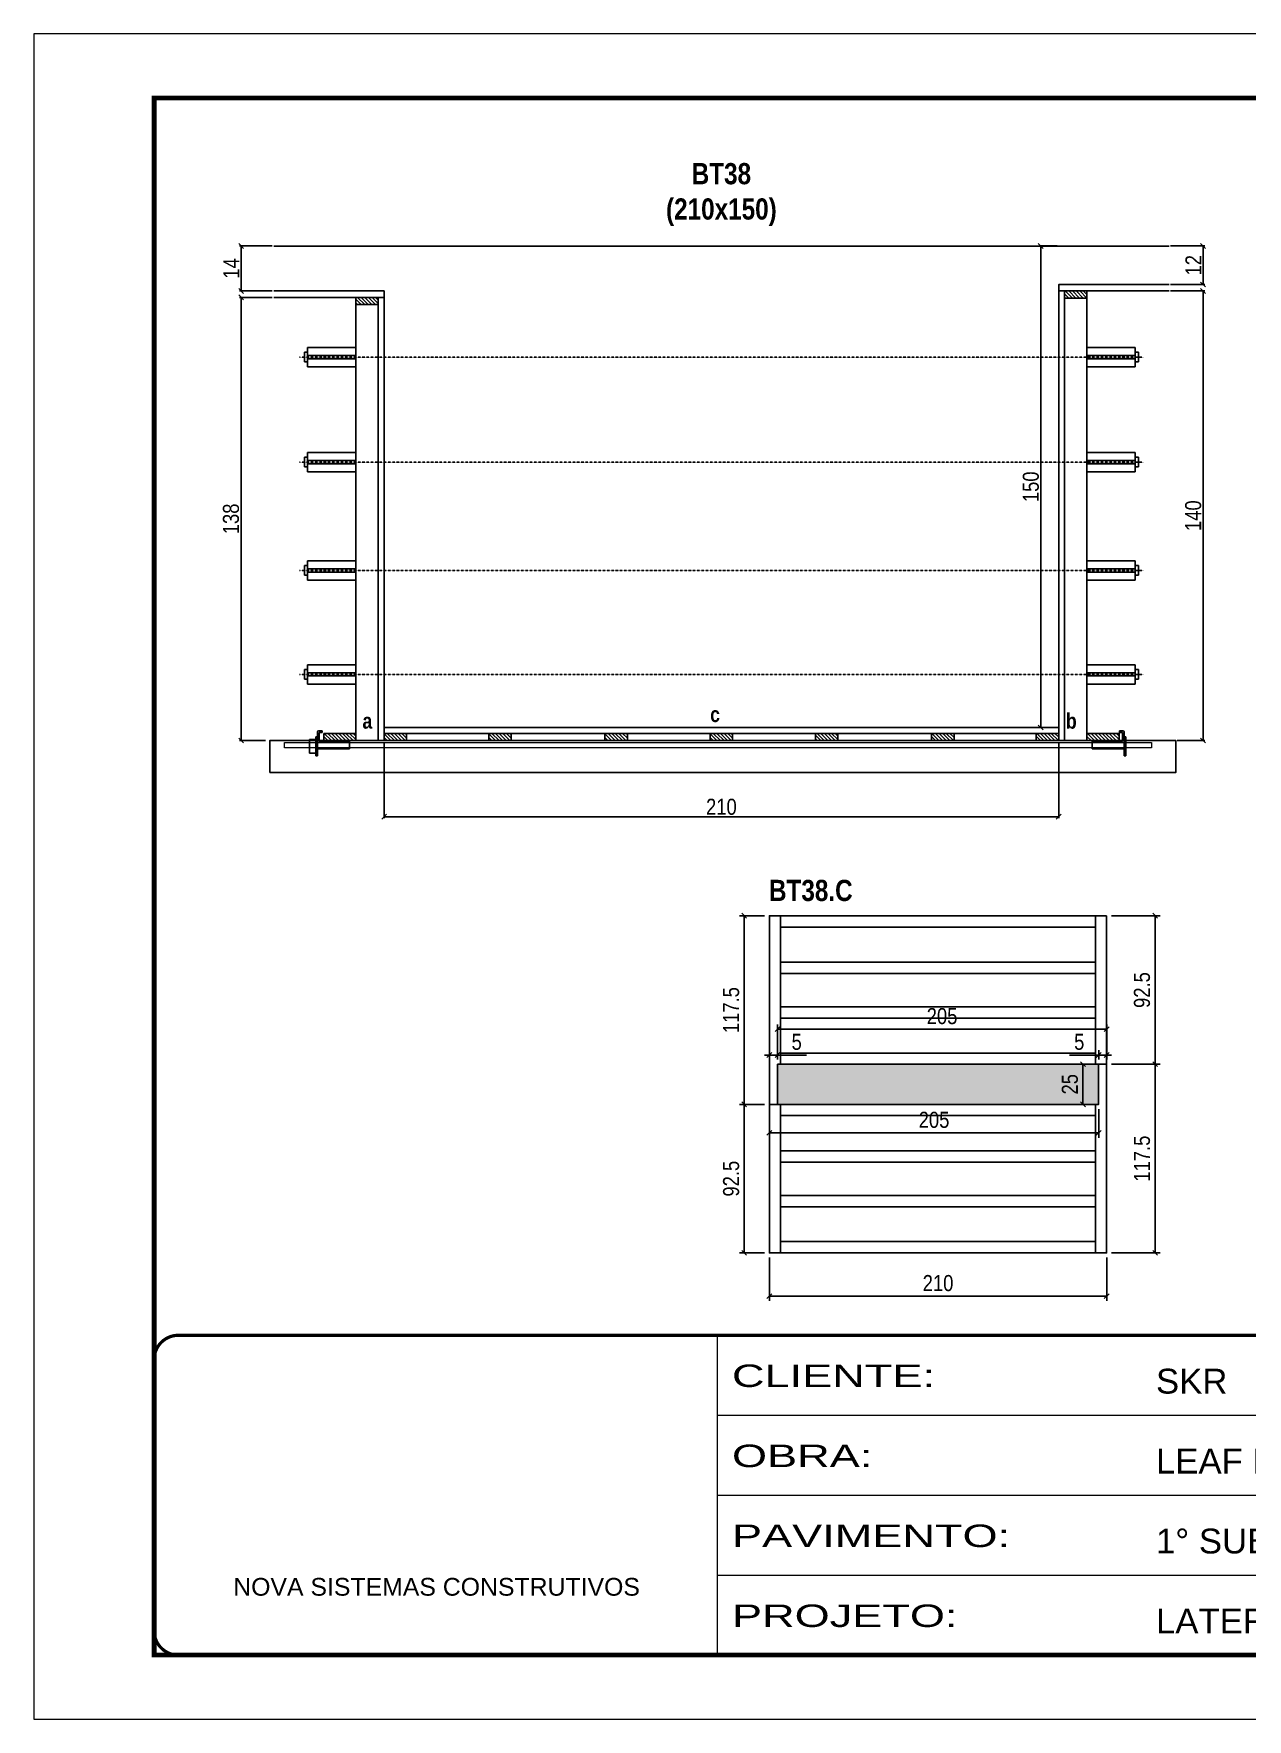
# Model space of a CAD drawing. Extents: x 3309 to 9590, y -2522 to 14608.
# Drawn here: x 8105 to 8860, y 5518 to 6568 of the extents above; entities that cross this region are included whole.
import ezdxf

# ---------------------------------------------------------------- set-up
doc = ezdxf.new("R2010")
doc.units = 0
for name, pattern in [('CONTINUO', [0]), ('DASHED', [0.75, 0.5, -0.25]), ('HIDDEN', [0.375, 0.25, -0.125])]:
    doc.linetypes.add(name, pattern=pattern)
for name, color, linetype in [('barrote', 251, 'Continuous'), ('COTA', 241, 'Continuous'), ('detalhes', 4, 'Continuous'), ('NOMENCLATURA', 7, 'Continuous'), ('Painéis', 200, 'Continuous'), ('presilha', 1, 'Continuous'), ('SARR_2.2x10', 60, 'Continuous'), ('SARR_2.2x7', 40, 'Continuous'), ('SARR_3.5x7', 81, 'Continuous'), ('TENSOR', 3, 'Continuous')]:
    doc.layers.add(name, color=color, linetype=linetype)
for name, color, linetype, lineweight in [('CONCRETO', 251, 'Continuous', 25), ('Folhas', 255, 'Continuous', 9), ('SARRAFO DE PRESSAO', 251, 'DASHED', 9), ('SCO-___-LAJ', 2, 'Continuous', 0)]:
    doc.layers.add(name, color=color, linetype=linetype, lineweight=lineweight)
doc.styles.add('ARIAL', font='arial.ttf')
doc.styles.add('COTA TECNICA', font='techl___.ttf', dxfattribs={"height": 10})
doc.styles.add('COTA TECNICA 2X', font='techl___.ttf', dxfattribs={"height": 10})
doc.styles.add('TECNICA', font='techb___.ttf', dxfattribs={"height": 10})
doc.styles.add('Tecnologia', font='')
doc.styles.get('Tecnologia').set_extended_font_data('Forgotten Futurist')
doc.dimstyles.new('PAINEL', dxfattribs={"dimtxt": 10, "dimasz": 3, "dimexe": 3, "dimexo": 3, "dimgap": 3, "dimtad": 1, "dimdec": 1, "dimzin": 12, "dimdsep": 46, "dimtxsty": 'COTA TECNICA', "dimblk1": 'OBLIQUE', "dimblk2": 'OBLIQUE', "dimsah": 1, "dimcen": 0.9, "dimclrd": 4, "dimclre": 4, "dimclrt": 240, "dimadec": 1, "dimazin": 3, "dimtfac": 1, "dimtdec": 1, "dimtmove": 0, "dimatfit": 3, "dimfxl": 1, "dimtolj": 1, "dimtzin": 12, "dimarcsym": 0})
doc.dimstyles.new('SECAO', dxfattribs={"dimscale": 0.333333, "dimtxt": 5, "dimasz": 9, "dimexe": 3, "dimexo": 3, "dimgap": 3, "dimtad": 1, "dimdec": 1, "dimlfac": 0.5, "dimzin": 12, "dimdsep": 46, "dimtxsty": 'COTA TECNICA 2X', "dimblk1": 'OBLIQUE', "dimblk2": 'OBLIQUE', "dimsah": 1, "dimcen": 0.9, "dimclrd": 4, "dimclre": 4, "dimclrt": 240, "dimadec": 1, "dimazin": 3, "dimtfac": 1, "dimtdec": 1, "dimtmove": 0, "dimatfit": 3, "dimfxl": 1, "dimtolj": 1, "dimtzin": 12, "dimarcsym": 0})
pattern_1 = [(135, (41623.7242, -117384.601), (-1.122532015, -1.122532015), [])]
pattern_2 = [(135, (41696.0246, -117384.601), (-1.122532015, -1.122532015), [])]

# ---------------------------------------------------------------- blocks, each defined once
blk = doc.blocks.new('9999999999')
at = {"color": 30, "linetype": 'CONTINUO'}
for p, q in [((98564.6, 34230.2), (98564.6, 34429.4)), ((98564.6, 34379.6), (99584, 34379.6)), ((98564.6, 34329.8), (99488, 34329.8)), ((98564.6, 34280), (99488, 34280))]:
    blk.add_line(p, q, dxfattribs=at)
at = {"color": 30, "linetype": 'CONTINUO', "const_width": 2}
blk.add_lwpolyline([(99584, 34230.2), (99584, 34414.4, 0.414214), (99569, 34429.4), (98229, 34429.4, 0.414214), (98214, 34414.4), (98214, 34245.2, 0.414214), (98229, 34230.2), (99584, 34230.2)], format="xyb", dxfattribs=at)
at = {"layer": 'Folhas'}
blk.add_lwpolyline([(98139, 34190.2), (99624, 34190.2), (99624, 35240.2), (98139, 35240.2)], close=True, dxfattribs=at)
at = {"layer": 'Folhas', "color": 30, "const_width": 3}
blk.add_lwpolyline([(98214, 34230.2), (99584, 34230.2), (99584, 35200.2), (98214, 35200.2)], close=True, dxfattribs=at)
at = {"color": 7, "linetype": 'Continuous', "ltscale": 5, "style": 'ARIAL'}
for s, height, p in [('SKR', 15.48, (98837.7, 34393.1)), ('LEAF LOEFGREN', 15.483, (98837.7, 34343.3)), ('1° SUBSOLO SUPERIOR', 15.483, (98837.7, 34293.5)), ('NOVA SISTEMAS CONSTRUTIVOS', 11.059, (98263.2, 34267.2)), ('LATERAIS DE VIGAS', 15.483, (98837.7, 34243.7))]:
    blk.add_text(s, height=height, dxfattribs=at).set_placement(p)
at = {"layer": 'Folhas', "color": 7, "style": 'Tecnologia', "width": 1.5}
for s, p in [('CLIENTE:', (98573.7, 34397.2)), ('OBRA:', (98573.7, 34347.3)), ('PAVIMENTO:', (98573.7, 34297.5)), ('PROJETO:', (98573.7, 34247.7))]:
    blk.add_text(s, height=14, dxfattribs=at).set_placement(p)
blk = doc.blocks.new('_Oblique')
at = {"color": 0, "linetype": 'ByBlock', "lineweight": -2}
blk.add_line((-0.5, -0.5), (0.5, 0.5), dxfattribs=at)
blk = doc.blocks.new('*D1034')
at = {"layer": 'COTA', "color": 4, "lineweight": -2, "transparency": 16777216}
for p, q in [((8323, 6126.6), (8323, 6079.1)), ((8743, 6126.6), (8743, 6079.1)), ((8743, 6080.1), (8323, 6080.1))]:
    blk.add_line(p, q, dxfattribs=at)
at = {"layer": 'Defpoints', "color": 0, "transparency": 16777216}
for p in [(8323, 6127.6), (8743, 6127.6), (8323, 6080.1)]:
    blk.add_point(p, dxfattribs=at)
at = {"layer": 'COTA', "color": 4, "lineweight": -2, "transparency": 16777216, "xscale": 3, "yscale": 3, "zscale": 3, "rotation": 180}
blk.add_blockref('_Oblique', (8323, 6080.1), dxfattribs=at)
at = {"layer": 'COTA', "color": 4, "lineweight": -2, "transparency": 16777216, "xscale": 3, "yscale": 3, "zscale": 3}
blk.add_blockref('_Oblique', (8743, 6080.1), dxfattribs=at)
at = {"layer": 'COTA', "color": 240, "transparency": 16777216, "insert": (8533, 6086.2), "char_height": 10, "attachment_point": 5, "style": 'COTA TECNICA 2X'}
blk.add_mtext('\\A1;210', dxfattribs=at)
blk = doc.blocks.new('PRESILHA METÁLICA 1')
at = {"layer": 'presilha'}
for p, q in [((7.5, 10.6), (7.5, 19.9)), ((12, 21), (8.6, 21)), ((9, 11.6), (9, 18.9)), ((12, 19.5), (9.6, 19.5)), ((12, 21), (12, 19.5)), ((0, 13), (6, 13)), ((0, 13), (0, 0)), ((6, 0), (0, 0)), ((6, 15.5), (7.5, 15.5)), ((6, -2.5), (6, 15.5)), ((6, 13), (6, 0)), ((7.5, 15.5), (7.5, -2.5)), ((37.5, 4.1), (7.5, 4.1)), ((37.5, 11), (9.6, 11)), ((37.5, 11), (37.5, 4.1)), ((7.5, -2.5), (6, -2.5))]:
    blk.add_line(p, q, dxfattribs=at)
for centre, radius, start, end in [((8.6, 19.9), 1.14, 90, 180), ((9.6, 18.9), 0.57, 90, 180), ((9.6, 11.6), 0.57, 180, 270)]:
    blk.add_arc(centre, radius, start, end, dxfattribs=at)
blk = doc.blocks.new('PRESILHA METÁLICA 2')
at = {"layer": 'presilha'}
for p, q in [((-5.2, 23.5), (-5.2, 22)), ((-5.2, 23.5), (-1.9, 23.5)), ((-5.2, 22), (-2.8, 22)), ((-2.2, 14.1), (-2.2, 21.4)), ((0.8, 18), (-0.8, 18)), ((-0.8, 18), (-0.8, 0)), ((-0.8, 14.6), (-0.8, 22.4)), ((0.8, 0), (0.8, 18)), ((-30.8, 13.5), (-30.8, 6.6)), ((-30.8, 13.5), (-2.8, 13.5)), ((-30.8, 6.6), (-0.8, 6.6)), ((-0.8, 0), (0.8, 0))]:
    blk.add_line(p, q, dxfattribs=at)
for centre, radius, start, end in [((-2.8, 21.4), 0.57, 0, 90), ((-1.9, 22.4), 1.14, 0, 90), ((-2.8, 14.1), 0.57, 270, 0)]:
    blk.add_arc(centre, radius, start, end, dxfattribs=at)
blk = doc.blocks.new('*D1035')
at = {"layer": 'COTA', "color": 4, "lineweight": -2, "transparency": 16777216}
for p, q in [((8253.3, 6403.6), (8233, 6403.6)), ((8234, 6403.6), (8234, 6127.6)), ((8249.2, 6127.6), (8233, 6127.6))]:
    blk.add_line(p, q, dxfattribs=at)
at = {"layer": 'Defpoints', "color": 0, "transparency": 16777216}
for p in [(8254.3, 6403.6), (8234, 6127.6), (8250.2, 6127.6)]:
    blk.add_point(p, dxfattribs=at)
at = {"layer": 'COTA', "color": 4, "lineweight": -2, "transparency": 16777216, "xscale": 3, "yscale": 3, "zscale": 3}
for p, rotation in [((8234, 6403.6), 90), ((8234, 6127.6), 270)]:
    blk.add_blockref('_Oblique', p, dxfattribs=dict(at, rotation=rotation))
at = {"layer": 'COTA', "color": 240, "transparency": 16777216, "insert": (8227.7, 6265.6), "char_height": 10, "attachment_point": 5, "rotation": 90, "style": 'COTA TECNICA 2X'}
blk.add_mtext('\\A1;138', dxfattribs=at)
blk = doc.blocks.new('*D1036')
at = {"layer": 'COTA', "color": 4, "lineweight": -2, "transparency": 16777216}
for p, q in [((8812.7, 6407.6), (8833.9, 6407.6)), ((8832.9, 6407.6), (8832.9, 6127.6)), ((8816.8, 6127.6), (8833.9, 6127.6))]:
    blk.add_line(p, q, dxfattribs=at)
at = {"layer": 'Defpoints', "color": 0, "transparency": 16777216}
for p in [(8811.7, 6407.6), (8815.8, 6127.6), (8832.9, 6127.6)]:
    blk.add_point(p, dxfattribs=at)
at = {"layer": 'COTA', "color": 4, "lineweight": -2, "transparency": 16777216, "xscale": 3, "yscale": 3, "zscale": 3}
for p, rotation in [((8832.9, 6407.6), 90), ((8832.9, 6127.6), 270)]:
    blk.add_blockref('_Oblique', p, dxfattribs=dict(at, rotation=rotation))
at = {"layer": 'COTA', "color": 240, "transparency": 16777216, "insert": (8826.8, 6267.6), "char_height": 10, "attachment_point": 5, "rotation": 90, "style": 'COTA TECNICA 2X'}
blk.add_mtext('\\A1;140', dxfattribs=at)
blk = doc.blocks.new('*D1037')
at = {"layer": 'COTA', "color": 4, "lineweight": -2, "transparency": 16777216}
for p, q in [((8742, 6435.6), (8730.8, 6435.6)), ((8731.8, 6135.6), (8731.8, 6435.6)), ((8742, 6135.6), (8730.8, 6135.6))]:
    blk.add_line(p, q, dxfattribs=at)
at = {"layer": 'Defpoints', "color": 0, "transparency": 16777216}
for p in [(8731.8, 6435.6), (8743, 6435.6), (8743, 6135.6)]:
    blk.add_point(p, dxfattribs=at)
at = {"layer": 'COTA', "color": 4, "lineweight": -2, "transparency": 16777216, "xscale": 3, "yscale": 3, "zscale": 3}
for p, rotation in [((8731.8, 6435.6), 90), ((8731.8, 6135.6), 270)]:
    blk.add_blockref('_Oblique', p, dxfattribs=dict(at, rotation=rotation))
at = {"layer": 'COTA', "color": 240, "transparency": 16777216, "insert": (8725.7, 6285.6), "char_height": 10, "attachment_point": 5, "rotation": 90, "style": 'COTA TECNICA 2X'}
blk.add_mtext('\\A1;150', dxfattribs=at)
blk = doc.blocks.new('*D1038')
at = {"layer": 'COTA', "color": 4, "lineweight": -2, "transparency": 16777216}
for p, q in [((8812.7, 6435.6), (8833.9, 6435.6)), ((8832.9, 6411.6), (8832.9, 6435.6)), ((8812.7, 6411.6), (8833.9, 6411.6))]:
    blk.add_line(p, q, dxfattribs=at)
at = {"layer": 'Defpoints', "color": 0, "transparency": 16777216}
for p in [(8811.7, 6435.6), (8832.9, 6435.6), (8811.7, 6411.6)]:
    blk.add_point(p, dxfattribs=at)
at = {"layer": 'COTA', "color": 4, "lineweight": -2, "transparency": 16777216, "xscale": 3, "yscale": 3, "zscale": 3}
for p, rotation in [((8832.9, 6435.6), 90), ((8832.9, 6411.6), 270)]:
    blk.add_blockref('_Oblique', p, dxfattribs=dict(at, rotation=rotation))
at = {"layer": 'COTA', "color": 240, "transparency": 16777216, "insert": (8826.9, 6423.6), "char_height": 10, "attachment_point": 5, "rotation": 90, "style": 'COTA TECNICA 2X'}
blk.add_mtext('\\A1;12', dxfattribs=at)
blk = doc.blocks.new('*D1039')
at = {"layer": 'COTA', "color": 4, "lineweight": -2, "transparency": 16777216}
for p, q in [((8253.3, 6435.6), (8233, 6435.6)), ((8234, 6407.6), (8234, 6435.6)), ((8253.3, 6407.6), (8233, 6407.6))]:
    blk.add_line(p, q, dxfattribs=at)
at = {"layer": 'Defpoints', "color": 0, "transparency": 16777216}
for p in [(8234, 6435.6), (8254.3, 6435.6), (8254.3, 6407.6)]:
    blk.add_point(p, dxfattribs=at)
at = {"layer": 'COTA', "color": 4, "lineweight": -2, "transparency": 16777216, "xscale": 3, "yscale": 3, "zscale": 3}
for p, rotation in [((8234, 6435.6), 90), ((8234, 6407.6), 270)]:
    blk.add_blockref('_Oblique', p, dxfattribs=dict(at, rotation=rotation))
at = {"layer": 'COTA', "color": 240, "transparency": 16777216, "insert": (8227.9, 6421.6), "char_height": 10, "attachment_point": 5, "rotation": 90, "style": 'COTA TECNICA 2X'}
blk.add_mtext('\\A1;14', dxfattribs=at)
blk = doc.blocks.new('*D1066')
at = {"layer": 'COTA', "color": 4, "lineweight": -2, "transparency": 16777216}
for p, q in [((8562.9, 5805.4), (8562.9, 5778.4)), ((8772.9, 5805.4), (8772.9, 5778.4)), ((8772.9, 5781.4), (8562.9, 5781.4))]:
    blk.add_line(p, q, dxfattribs=at)
at = {"layer": 'Defpoints', "color": 0, "transparency": 16777216}
for p in [(8562.9, 5808.4), (8772.9, 5808.4), (8562.9, 5781.4)]:
    blk.add_point(p, dxfattribs=at)
at = {"layer": 'COTA', "color": 4, "lineweight": -2, "transparency": 16777216, "xscale": 3, "yscale": 3, "zscale": 3, "rotation": 180}
blk.add_blockref('_Oblique', (8562.9, 5781.4), dxfattribs=at)
at = {"layer": 'COTA', "color": 4, "lineweight": -2, "transparency": 16777216, "xscale": 3, "yscale": 3, "zscale": 3}
blk.add_blockref('_Oblique', (8772.9, 5781.4), dxfattribs=at)
at = {"layer": 'COTA', "color": 240, "transparency": 16777216, "insert": (8667.9, 5789.5), "char_height": 10, "attachment_point": 5, "style": 'COTA TECNICA'}
blk.add_mtext('\\A1;210', dxfattribs=at)
blk = doc.blocks.new('*D1067')
at = {"layer": 'COTA', "color": 4, "lineweight": -2, "transparency": 16777216}
for p, q in [((8775.9, 5925.9), (8806.1, 5925.9)), ((8803.1, 5808.4), (8803.1, 5925.9)), ((8775.9, 5808.4), (8806.1, 5808.4))]:
    blk.add_line(p, q, dxfattribs=at)
at = {"layer": 'Defpoints', "color": 0, "transparency": 16777216}
for p in [(8772.9, 5925.9), (8803.1, 5925.9), (8772.9, 5808.4)]:
    blk.add_point(p, dxfattribs=at)
at = {"layer": 'COTA', "color": 4, "lineweight": -2, "transparency": 16777216, "xscale": 3, "yscale": 3, "zscale": 3}
for p, rotation in [((8803.1, 5925.9), 90), ((8803.1, 5808.4), 270)]:
    blk.add_blockref('_Oblique', p, dxfattribs=dict(at, rotation=rotation))
at = {"layer": 'COTA', "color": 240, "transparency": 16777216, "insert": (8794.9, 5867.1), "char_height": 10, "attachment_point": 5, "rotation": 90, "style": 'COTA TECNICA'}
blk.add_mtext('\\A1;117.5', dxfattribs=at)
blk = doc.blocks.new('*D1068')
at = {"layer": 'COTA', "color": 4, "lineweight": -2, "transparency": 16777216}
for p, q in [((8775.9, 6018.4), (8806.1, 6018.4)), ((8803.1, 5925.9), (8803.1, 6018.4)), ((8775.9, 5925.9), (8806.1, 5925.9))]:
    blk.add_line(p, q, dxfattribs=at)
at = {"layer": 'Defpoints', "color": 0, "transparency": 16777216}
for p in [(8772.9, 6018.4), (8803.1, 6018.4), (8772.9, 5925.9)]:
    blk.add_point(p, dxfattribs=at)
at = {"layer": 'COTA', "color": 4, "lineweight": -2, "transparency": 16777216, "xscale": 3, "yscale": 3, "zscale": 3}
for p, rotation in [((8803.1, 6018.4), 90), ((8803.1, 5925.9), 270)]:
    blk.add_blockref('_Oblique', p, dxfattribs=dict(at, rotation=rotation))
at = {"layer": 'COTA', "color": 240, "transparency": 16777216, "insert": (8794.9, 5972.1), "char_height": 10, "attachment_point": 5, "rotation": 90, "style": 'COTA TECNICA'}
blk.add_mtext('\\A1;92.5', dxfattribs=at)
blk = doc.blocks.new('*D1069')
at = {"layer": 'COTA', "color": 4, "lineweight": -2, "transparency": 16777216}
for p, q in [((8559.9, 5900.9), (8544.2, 5900.9)), ((8547.2, 5808.4), (8547.2, 5900.9)), ((8559.9, 5808.4), (8544.2, 5808.4))]:
    blk.add_line(p, q, dxfattribs=at)
at = {"layer": 'Defpoints', "color": 0, "transparency": 16777216}
for p in [(8547.2, 5900.9), (8562.9, 5900.9), (8562.9, 5808.4)]:
    blk.add_point(p, dxfattribs=at)
at = {"layer": 'COTA', "color": 4, "lineweight": -2, "transparency": 16777216, "xscale": 3, "yscale": 3, "zscale": 3}
for p, rotation in [((8547.2, 5900.9), 90), ((8547.2, 5808.4), 270)]:
    blk.add_blockref('_Oblique', p, dxfattribs=dict(at, rotation=rotation))
at = {"layer": 'COTA', "color": 240, "transparency": 16777216, "insert": (8539.1, 5854.6), "char_height": 10, "attachment_point": 5, "rotation": 90, "style": 'COTA TECNICA'}
blk.add_mtext('\\A1;92.5', dxfattribs=at)
blk = doc.blocks.new('*D1070')
at = {"layer": 'COTA', "color": 4, "lineweight": -2, "transparency": 16777216}
for p, q in [((8559.9, 6018.4), (8544.2, 6018.4)), ((8547.2, 5900.9), (8547.2, 6018.4)), ((8559.9, 5900.9), (8544.2, 5900.9))]:
    blk.add_line(p, q, dxfattribs=at)
at = {"layer": 'Defpoints', "color": 0, "transparency": 16777216}
for p in [(8547.2, 6018.4), (8562.9, 6018.4), (8562.9, 5900.9)]:
    blk.add_point(p, dxfattribs=at)
at = {"layer": 'COTA', "color": 4, "lineweight": -2, "transparency": 16777216, "xscale": 3, "yscale": 3, "zscale": 3}
for p, rotation in [((8547.2, 6018.4), 90), ((8547.2, 5900.9), 270)]:
    blk.add_blockref('_Oblique', p, dxfattribs=dict(at, rotation=rotation))
at = {"layer": 'COTA', "color": 240, "transparency": 16777216, "insert": (8539.1, 5959.6), "char_height": 10, "attachment_point": 5, "rotation": 90, "style": 'COTA TECNICA'}
blk.add_mtext('\\A1;117.5', dxfattribs=at)
blk = doc.blocks.new('*D1071')
at = {"layer": 'COTA', "color": 4, "lineweight": -2, "transparency": 16777216}
for p, q in [((8562.9, 5897.9), (8562.9, 5880.1)), ((8767.9, 5897.9), (8767.9, 5880.1)), ((8562.9, 5883.1), (8767.9, 5883.1))]:
    blk.add_line(p, q, dxfattribs=at)
at = {"layer": 'Defpoints', "color": 0, "transparency": 16777216}
for p in [(8562.9, 5900.9), (8767.9, 5900.9), (8767.9, 5883.1)]:
    blk.add_point(p, dxfattribs=at)
at = {"layer": 'COTA', "color": 4, "lineweight": -2, "transparency": 16777216, "xscale": 3, "yscale": 3, "zscale": 3, "rotation": 180}
blk.add_blockref('_Oblique', (8562.9, 5883.1), dxfattribs=at)
at = {"layer": 'COTA', "color": 4, "lineweight": -2, "transparency": 16777216, "xscale": 3, "yscale": 3, "zscale": 3}
blk.add_blockref('_Oblique', (8767.9, 5883.1), dxfattribs=at)
at = {"layer": 'COTA', "color": 240, "transparency": 16777216, "insert": (8665.4, 5891.2), "char_height": 10, "attachment_point": 5, "style": 'COTA TECNICA'}
blk.add_mtext('\\A1;205', dxfattribs=at)
blk = doc.blocks.new('*D1072')
at = {"layer": 'COTA', "color": 4, "lineweight": -2, "transparency": 16777216}
for p, q in [((8764.9, 5925.9), (8755.1, 5925.9)), ((8758.1, 5900.9), (8758.1, 5925.9)), ((8764.9, 5900.9), (8755.1, 5900.9))]:
    blk.add_line(p, q, dxfattribs=at)
at = {"layer": 'Defpoints', "color": 0, "transparency": 16777216}
for p in [(8758.1, 5925.9), (8767.9, 5925.9), (8767.9, 5900.9)]:
    blk.add_point(p, dxfattribs=at)
at = {"layer": 'COTA', "color": 4, "lineweight": -2, "transparency": 16777216, "xscale": 3, "yscale": 3, "zscale": 3}
for p, rotation in [((8758.1, 5925.9), 90), ((8758.1, 5900.9), 270)]:
    blk.add_blockref('_Oblique', p, dxfattribs=dict(at, rotation=rotation))
at = {"layer": 'COTA', "color": 240, "transparency": 16777216, "insert": (8750, 5913.4), "char_height": 10, "attachment_point": 5, "rotation": 90, "style": 'COTA TECNICA'}
blk.add_mtext('\\A1;25', dxfattribs=at)
blk = doc.blocks.new('*D1073')
at = {"layer": 'COTA', "color": 4, "lineweight": -2, "transparency": 16777216}
for p, q in [((8562.9, 5928.9), (8562.9, 5934.6)), ((8567.9, 5928.9), (8567.9, 5934.6)), ((8562.9, 5931.6), (8559.9, 5931.6)), ((8562.9, 5931.6), (8567.9, 5931.6)), ((8567.9, 5931.6), (8586, 5931.6))]:
    blk.add_line(p, q, dxfattribs=at)
at = {"layer": 'Defpoints', "color": 0, "transparency": 16777216}
for p in [(8562.9, 5925.9), (8567.9, 5931.6), (8567.9, 5925.9)]:
    blk.add_point(p, dxfattribs=at)
at = {"layer": 'COTA', "color": 4, "lineweight": -2, "transparency": 16777216, "xscale": 3, "yscale": 3, "zscale": 3}
blk.add_blockref('_Oblique', (8562.9, 5931.6), dxfattribs=at)
at = {"layer": 'COTA', "color": 4, "lineweight": -2, "transparency": 16777216, "xscale": 3, "yscale": 3, "zscale": 3, "rotation": 180}
blk.add_blockref('_Oblique', (8567.9, 5931.6), dxfattribs=at)
at = {"layer": 'COTA', "color": 240, "transparency": 16777216, "insert": (8579.9, 5939.8), "char_height": 10, "attachment_point": 5, "style": 'COTA TECNICA'}
blk.add_mtext('\\A1;5', dxfattribs=at)
blk = doc.blocks.new('*D1074')
at = {"layer": 'COTA', "color": 4, "lineweight": -2, "transparency": 16777216}
for p, q in [((8767.9, 5928.9), (8767.9, 5934.6)), ((8772.9, 5928.9), (8772.9, 5934.6)), ((8767.9, 5931.6), (8749.8, 5931.6)), ((8772.9, 5931.6), (8767.9, 5931.6)), ((8772.9, 5931.6), (8775.9, 5931.6))]:
    blk.add_line(p, q, dxfattribs=at)
at = {"layer": 'Defpoints', "color": 0, "transparency": 16777216}
for p in [(8767.9, 5931.6), (8767.9, 5925.9), (8772.9, 5925.9)]:
    blk.add_point(p, dxfattribs=at)
at = {"layer": 'COTA', "color": 4, "lineweight": -2, "transparency": 16777216, "xscale": 3, "yscale": 3, "zscale": 3}
blk.add_blockref('_Oblique', (8767.9, 5931.6), dxfattribs=at)
at = {"layer": 'COTA', "color": 4, "lineweight": -2, "transparency": 16777216, "xscale": 3, "yscale": 3, "zscale": 3, "rotation": 180}
blk.add_blockref('_Oblique', (8772.9, 5931.6), dxfattribs=at)
at = {"layer": 'COTA', "color": 240, "transparency": 16777216, "insert": (8755.8, 5939.8), "char_height": 10, "attachment_point": 5, "style": 'COTA TECNICA'}
blk.add_mtext('\\A1;5', dxfattribs=at)
blk = doc.blocks.new('*D1065')
at = {"layer": 'COTA', "color": 4, "lineweight": -2, "transparency": 16777216}
for p, q in [((8567.9, 5928.9), (8567.9, 5950.7)), ((8567.9, 5947.7), (8772.9, 5947.7)), ((8772.9, 5928.9), (8772.9, 5950.7))]:
    blk.add_line(p, q, dxfattribs=at)
at = {"layer": 'Defpoints', "color": 0, "transparency": 16777216}
for p in [(8772.9, 5947.7), (8567.9, 5925.9), (8772.9, 5925.9)]:
    blk.add_point(p, dxfattribs=at)
at = {"layer": 'COTA', "color": 4, "lineweight": -2, "transparency": 16777216, "xscale": 3, "yscale": 3, "zscale": 3, "rotation": 180}
blk.add_blockref('_Oblique', (8567.9, 5947.7), dxfattribs=at)
at = {"layer": 'COTA', "color": 4, "lineweight": -2, "transparency": 16777216, "xscale": 3, "yscale": 3, "zscale": 3}
blk.add_blockref('_Oblique', (8772.9, 5947.7), dxfattribs=at)
at = {"layer": 'COTA', "color": 240, "transparency": 16777216, "insert": (8670.4, 5955.8), "char_height": 10, "attachment_point": 5, "style": 'COTA TECNICA'}
blk.add_mtext('\\A1;205', dxfattribs=at)

msp = doc.modelspace()

# ---------------------------------------------------------------- hatches: boundary and pattern name
at = {"layer": 'COTA'}
h = msp.add_hatch(dxfattribs=at)
h.set_pattern_fill('AR-CONC', color=256, scale=0.03)
h.set_pattern_definition([(50, (3159.6408, 0), (5.46554, -0.4781726), [0.5715, -6.2865]), (355, (3159.641, 0), (-1.0573026, 5.7317054), [0.4572, -5.0292175]), (100.451445, (3160.096, -0.04), (4.4082374, 5.2535326), [0.4857003, -5.3427073]), (46.1842, (3159.641, 1.524), (8.132371, -1.26127), [0.85725, -9.42975]), (96.63556, (3160.3185, 1.419), (7.122124, 7.422784), [0.728551, -8.014068]), (351.18415, (3159.641, 1.524), (7.122124, 7.422784), [0.685799, -7.543792]), (21, (3160.4028, 1.143), (4.5484317, -3.067956), [0.5715, -6.2865]), (326, (3160.403, 1.143), (1.854061, 5.525639), [0.4572, -5.0292]), (71.451445, (3160.782, 0.8873), (6.4024926, 2.457683), [0.4857003, -5.342698]), (37.5, (3159.6408, 0), (0.0926581, 2.53665117), [0, -4.96824, 0, -5.1054, 0, -5.04825]), (7.5, (3159.6408, 0), (2.0045899, 3.0054172), [0, -2.91084, 0, -4.85394, 0, -1.92405]), (327.5, (3157.9415, 0), (4.06771786, -0.1718623), [0, -1.905, 0, -5.9436, 0, -7.8867]), (317.5, (3157.1795, 0), (4.4438754, 0.7627947), [0, -2.4765, 0, -3.94716, 0, -5.6007])])
h.paths.add_polyline_path([(8767.87, 5925.87), (8567.87, 5925.87), (8567.87, 5900.87), (8767.87, 5900.87)])
at = {"layer": 'SARR_2.2x10'}
h = msp.add_hatch(dxfattribs=at)
h.set_pattern_fill('ANSI31', color=256, scale=0.5, angle=90)
h.set_pattern_definition([(135, (41478.951, -117384.601), (-1.122532015, -1.122532015), [])])
h.paths.add_polyline_path([(8285.41, 6131.97), (8285.41, 6127.57), (8305.41, 6127.57), (8305.41, 6131.97)])
h = msp.add_hatch(dxfattribs=at)
h.set_pattern_fill('ANSI31', color=256, scale=0.5, angle=90)
h.set_pattern_definition([(135, (41954.151, -117384.601), (-1.122532015, -1.122532015), [])])
h.paths.add_polyline_path([(8760.61, 6131.97), (8760.61, 6127.57), (8780.61, 6127.57), (8780.61, 6131.97)])
at = {"layer": 'SARR_2.2x7'}
h = msp.add_hatch(dxfattribs=at)
h.set_pattern_fill('ANSI31', color=256, scale=0.5, angle=90)
h.set_pattern_definition([(135, (41854.951, -117109.001), (-1.122532015, -1.122532015), [])])
h.paths.add_polyline_path([(8746.61, 6407.57), (8746.61, 6403.17), (8760.61, 6403.17), (8760.61, 6407.57)])
h = msp.add_hatch(dxfattribs=at)
h.set_pattern_fill('ANSI31', color=256, scale=0.5, angle=90)
h.set_pattern_definition([(135, (41492.951, -117113.001), (-1.122532015, -1.122532015), [])])
h.paths.add_polyline_path([(8319.41, 6403.57), (8319.41, 6399.17), (8305.41, 6399.17), (8305.41, 6403.57)])
h = msp.add_hatch(dxfattribs=at)
h.set_pattern_fill('ANSI31', color=256, scale=0.5, angle=90)
h.set_pattern_definition([(135, (41558.551, -117384.601), (-1.122532015, -1.122532015), [])])
h.paths.add_polyline_path([(8337.01, 6127.57), (8337.01, 6131.97), (8323.01, 6131.97), (8323.01, 6127.57)])
h = msp.add_hatch(dxfattribs=at)
h.set_pattern_fill('ANSI31', color=256, scale=0.5, angle=90)
h.set_pattern_definition(pattern_1)
h.paths.add_polyline_path([(8402.19, 6127.57), (8402.19, 6131.97), (8388.19, 6131.97), (8388.19, 6127.57)])
h = msp.add_hatch(dxfattribs=at)
h.set_pattern_fill('ANSI31', color=256, scale=0.5, angle=90)
h.set_pattern_definition(pattern_2)
h.paths.add_polyline_path([(8474.49, 6127.57), (8474.49, 6131.97), (8460.49, 6131.97), (8460.49, 6127.57)])
h = msp.add_hatch(dxfattribs=at)
h.set_pattern_fill('ANSI31', color=256, scale=0.5, angle=90)
h.set_pattern_definition([(135, (41761.551, -117384.601), (-1.122532015, -1.122532015), [])])
h.paths.add_polyline_path([(8540.01, 6127.57), (8540.01, 6131.97), (8526.01, 6131.97), (8526.01, 6127.57)])
h = msp.add_hatch(dxfattribs=at)
h.set_pattern_fill('ANSI31', color=256, scale=0.5, angle=90)
h.set_pattern_definition(pattern_2)
h.paths.add_polyline_path([(8591.54, 6127.57), (8591.54, 6131.97), (8605.54, 6131.97), (8605.54, 6127.57)])
h = msp.add_hatch(dxfattribs=at)
h.set_pattern_fill('ANSI31', color=256, scale=0.5, angle=90)
h.set_pattern_definition(pattern_1)
h.paths.add_polyline_path([(8663.84, 6127.57), (8663.84, 6131.97), (8677.84, 6131.97), (8677.84, 6127.57)])
h = msp.add_hatch(dxfattribs=at)
h.set_pattern_fill('ANSI31', color=256, scale=0.5, angle=90)
h.set_pattern_definition([(135, (41940.551, -117384.601), (-1.122532015, -1.122532015), [])])
h.paths.add_polyline_path([(8729.01, 6131.97), (8729.01, 6127.57), (8743.01, 6127.57), (8743.01, 6131.97)])

# ---------------------------------------------------------------- linework, layer by layer
at = {"ltscale": 3}
for p, q in [((8273.41, 6363.4), (8273.41, 6369.4)), ((8275.41, 6369.4), (8273.41, 6369.4)), ((8275.41, 6363.4), (8273.41, 6363.4)), ((8275.41, 6360.4), (8275.41, 6372.4)), ((8275.41, 6372.4), (8305.41, 6372.4)), ((8305.41, 6367.4), (8275.41, 6367.4)), ((8305.41, 6365.4), (8275.41, 6365.4)), ((8790.61, 6372.4), (8760.61, 6372.4)), ((8760.61, 6367.4), (8790.61, 6367.4)), ((8760.61, 6365.4), (8790.61, 6365.4)), ((8790.61, 6360.4), (8790.61, 6372.4)), ((8790.61, 6369.4), (8792.61, 6369.4)), ((8792.61, 6363.4), (8790.61, 6363.4)), ((8792.61, 6363.4), (8792.61, 6369.4)), ((8275.41, 6360.4), (8305.41, 6360.4)), ((8790.61, 6360.4), (8760.61, 6360.4)), ((8273.41, 6303.99), (8273.41, 6297.99)), ((8275.41, 6303.99), (8273.41, 6303.99)), ((8275.41, 6306.99), (8275.41, 6294.99)), ((8275.41, 6306.99), (8305.41, 6306.99)), ((8305.41, 6301.99), (8275.41, 6301.99)), ((8790.61, 6306.99), (8760.61, 6306.99)), ((8760.61, 6301.99), (8790.61, 6301.99)), ((8790.61, 6306.99), (8790.61, 6294.99)), ((8792.61, 6303.99), (8790.61, 6303.99)), ((8792.61, 6303.99), (8792.61, 6297.99)), ((8275.41, 6297.99), (8273.41, 6297.99)), ((8305.41, 6299.99), (8275.41, 6299.99)), ((8275.41, 6294.99), (8305.41, 6294.99)), ((8760.61, 6299.99), (8790.61, 6299.99)), ((8790.61, 6294.99), (8760.61, 6294.99)), ((8790.61, 6297.99), (8792.61, 6297.99)), ((8275.41, 6239.48), (8275.41, 6227.48)), ((8275.41, 6239.48), (8305.41, 6239.48)), ((8790.61, 6239.48), (8760.61, 6239.48)), ((8790.61, 6239.48), (8790.61, 6227.48)), ((8273.41, 6236.48), (8273.41, 6230.48)), ((8275.41, 6236.48), (8273.41, 6236.48)), ((8275.41, 6230.48), (8273.41, 6230.48)), ((8305.41, 6234.48), (8275.41, 6234.48)), ((8305.41, 6232.48), (8275.41, 6232.48)), ((8275.41, 6227.48), (8305.41, 6227.48)), ((8760.61, 6234.48), (8790.61, 6234.48)), ((8760.61, 6232.48), (8790.61, 6232.48)), ((8790.61, 6227.48), (8760.61, 6227.48)), ((8792.61, 6236.48), (8790.61, 6236.48)), ((8790.61, 6230.48), (8792.61, 6230.48)), ((8792.61, 6236.48), (8792.61, 6230.48)), ((8275.41, 6174.74), (8275.41, 6162.74)), ((8275.41, 6174.74), (8305.41, 6174.74)), ((8790.61, 6174.74), (8760.61, 6174.74)), ((8790.61, 6174.74), (8790.61, 6162.74)), ((8273.41, 6171.74), (8273.41, 6165.74)), ((8275.41, 6171.74), (8273.41, 6171.74)), ((8275.41, 6165.74), (8273.41, 6165.74)), ((8305.41, 6169.74), (8275.41, 6169.74)), ((8305.41, 6167.74), (8275.41, 6167.74)), ((8760.61, 6169.74), (8790.61, 6169.74)), ((8760.61, 6167.74), (8790.61, 6167.74)), ((8792.61, 6171.74), (8790.61, 6171.74)), ((8790.61, 6165.74), (8792.61, 6165.74)), ((8792.61, 6171.74), (8792.61, 6165.74)), ((8275.41, 6162.74), (8305.41, 6162.74)), ((8790.61, 6162.74), (8760.61, 6162.74))]:
    msp.add_line(p, q, dxfattribs=at)
at = {"layer": 'barrote'}
msp.add_lwpolyline([(8251.96, 6107.57), (8815.87, 6107.57), (8815.87, 6127.57), (8251.96, 6127.57)], close=True, dxfattribs=at)
at = {"layer": 'CONCRETO', "linetype": 'Continuous'}
msp.add_line((8811.71, 6435.57), (8254.31, 6435.57), dxfattribs=at)
at = {"layer": 'detalhes', "color": 250}
msp.add_line((8251.96, 6107.57), (8251.96, 6127.57), dxfattribs=at)
at = {"layer": 'Painéis', "linetype": 'ByBlock'}
for p, q in [((8767.87, 5925.87), (8772.87, 5925.87)), ((8567.87, 5900.87), (8562.87, 5900.87))]:
    msp.add_line(p, q, dxfattribs=at)
at = {"layer": 'Painéis', "linetype": 'Continuous', "elevation": 0}
for points in [[(8254.31, 6403.57), (8323.01, 6403.57), (8323.01, 6407.57), (8254.31, 6407.57)], [(8811.71, 6407.57), (8743.01, 6407.57), (8743.01, 6411.57), (8811.71, 6411.57)]]:
    msp.add_lwpolyline(points, dxfattribs=at)
at = {"layer": 'Painéis', "linetype": 'Continuous'}
for points in [[(8746.61, 6127.57), (8746.61, 6407.57), (8743.01, 6407.57), (8743.01, 6127.57)], [(8319.41, 6127.57), (8319.41, 6403.57), (8323.01, 6403.57), (8323.01, 6127.57)], [(8743.01, 6135.57), (8323.01, 6135.57), (8323.01, 6131.97), (8743.01, 6131.97)]]:
    msp.add_lwpolyline(points, close=True, dxfattribs=at)
at = {"layer": 'Painéis', "linetype": 'ByBlock'}
for points in [[(8772.87, 6018.37), (8562.87, 6018.37), (8562.87, 5808.37), (8772.87, 5808.37)], [(8567.87, 5925.87), (8767.87, 5925.87), (8767.87, 5900.87), (8567.87, 5900.87)]]:
    msp.add_lwpolyline(points, close=True, dxfattribs=at)
at = {"layer": 'SARR_2.2x10'}
for points in [[(8285.41, 6131.97), (8305.41, 6131.97), (8305.41, 6127.57), (8285.41, 6127.57)], [(8760.61, 6131.97), (8780.61, 6131.97), (8780.61, 6127.57), (8760.61, 6127.57)]]:
    msp.add_lwpolyline(points, close=True, dxfattribs=at)
at = {"layer": 'SARR_2.2x7', "linetype": 'Continuous'}
for p, q in [((8569.87, 5925.87), (8569.87, 6018.37)), ((8765.87, 5925.87), (8765.87, 6018.37)), ((8569.87, 6011.37), (8765.87, 6011.37)), ((8569.87, 5989.46), (8765.87, 5989.46)), ((8569.87, 5982.46), (8765.87, 5982.46)), ((8569.87, 5961.6), (8765.87, 5961.6)), ((8569.87, 5954.6), (8765.87, 5954.6)), ((8569.87, 5932.87), (8765.87, 5932.87)), ((8569.87, 5808.37), (8569.87, 5900.87)), ((8569.87, 5893.87), (8765.87, 5893.87)), ((8765.87, 5808.37), (8765.87, 5900.87)), ((8569.87, 5871.96), (8765.87, 5871.96)), ((8569.87, 5864.96), (8765.87, 5864.96)), ((8569.87, 5844.1), (8765.87, 5844.1)), ((8569.87, 5837.1), (8765.87, 5837.1)), ((8569.87, 5815.37), (8765.87, 5815.37))]:
    msp.add_line(p, q, dxfattribs=at)
at = {"layer": 'SARR_2.2x7', "elevation": 0}
for points in [[(8760.61, 6407.57), (8746.61, 6407.57), (8746.61, 6403.17), (8760.61, 6403.17)], [(8305.41, 6403.57), (8319.41, 6403.57), (8319.41, 6399.17), (8305.41, 6399.17)]]:
    msp.add_lwpolyline(points, close=True, dxfattribs=at)
at = {"layer": 'SARR_2.2x7'}
for points in [[(8323.01, 6131.97), (8337.01, 6131.97), (8337.01, 6127.57), (8323.01, 6127.57)], [(8388.19, 6131.97), (8402.19, 6131.97), (8402.19, 6127.57), (8388.19, 6127.57)], [(8460.49, 6131.97), (8474.49, 6131.97), (8474.49, 6127.57), (8460.49, 6127.57)], [(8526.01, 6131.97), (8540.01, 6131.97), (8540.01, 6127.57), (8526.01, 6127.57)], [(8605.54, 6131.97), (8591.54, 6131.97), (8591.54, 6127.57), (8605.54, 6127.57)], [(8677.84, 6131.97), (8663.84, 6131.97), (8663.84, 6127.57), (8677.84, 6127.57)], [(8743.01, 6131.97), (8729.01, 6131.97), (8729.01, 6127.57), (8743.01, 6127.57)]]:
    msp.add_lwpolyline(points, close=True, dxfattribs=at)
at = {"layer": 'SARR_3.5x7'}
for points in [[(8319.41, 6399.17), (8305.41, 6399.17), (8305.41, 6127.57), (8319.41, 6127.57)], [(8746.61, 6403.17), (8760.61, 6403.17), (8760.61, 6127.57), (8746.61, 6127.57)]]:
    msp.add_lwpolyline(points, close=True, dxfattribs=at)
at = {"layer": 'SCO-___-LAJ', "color": 1}
msp.add_lwpolyline([(8260.96, 6126.24), (8800.79, 6126.24), (8800.79, 6123.04), (8260.96, 6123.04)], close=True, dxfattribs=at)
at = {"layer": 'TENSOR', "linetype": 'HIDDEN', "ltscale": 0.5}
for p, q in [((8270.41, 6366.4), (8795.92, 6366.4)), ((8270.41, 6300.99), (8795.92, 6300.99)), ((8270.41, 6233.48), (8795.92, 6233.48)), ((8270.41, 6168.74), (8795.92, 6168.74))]:
    msp.add_line(p, q, dxfattribs=at)

# ---------------------------------------------------------------- block references
at = {"layer": 'presilha', "xscale": 0.6666666666666666, "yscale": 0.6666666666666666, "zscale": 0.6666666666666666}
for name, p in [('PRESILHA METÁLICA 1', (8276.54, 6119.6)), ('PRESILHA METÁLICA 2', (8784.29, 6117.94))]:
    msp.add_blockref(name, p, dxfattribs=at)
at = {"layer": 'SARRAFO DE PRESSAO', "color": 6, "linetype": 'ByBlock'}
msp.add_blockref('9999999999', (-90034.11, -28672.37), dxfattribs=at)

# ---------------------------------------------------------------- texts
at = {"layer": 'detalhes', "style": 'TECNICA'}
for s, p in [('c', (8526.01, 6139.04)), ('b', (8747.51, 6134.92)), ('a', (8309.54, 6134.93))]:
    msp.add_text(s, height=9.6, dxfattribs=at).set_placement(p)
at = {"layer": 'NOMENCLATURA', "style": 'TECNICA'}
msp.add_text('BT38.C', height=13.2, dxfattribs=at).set_placement((8562.64, 6027.56))
at = {"layer": 'NOMENCLATURA', "insert": (8533.01, 6487.26), "char_height": 13.2, "attachment_point": 2, "style": 'TECNICA'}
msp.add_mtext_dynamic_manual_height_columns('BT38\\P(210x150)', width=300.2766, gutter_width=1, heights=[0], dxfattribs=at)

# ---------------------------------------------------------------- dimensions: what is measured, and where the dimension line sits
at = {"layer": 'COTA'}
for base, p1, p2, dimstyle, picture, middle in [((8233.97, 6435.57), (8254.31, 6407.57), (8254.31, 6435.57), 'SECAO', '*D1039', (8227.89, 6421.57)), ((8832.93, 6435.57), (8811.71, 6411.57), (8811.71, 6435.57), 'SECAO', '*D1038', (8826.87, 6423.57)), ((8233.97, 6127.57, 0), (8254.31, 6403.57), (8250.2, 6127.57, 0), 'SECAO', '*D1035', (8227.72, 6265.57, 0)), ((8832.93, 6127.57, 0), (8811.71, 6407.57), (8815.83, 6127.57, 0), 'SECAO', '*D1036', (8826.83, 6267.57, 0)), ((8758.08, 5925.87), (8767.87, 5900.87), (8767.87, 5925.87), 'PAINEL', '*D1072', (8749.97, 5913.37)), ((8803.05, 5925.87), (8772.87, 5808.37), (8772.87, 5925.87), 'PAINEL', '*D1067', (8794.94, 5867.12)), ((8547.24, 5900.87), (8562.87, 5808.37), (8562.87, 5900.87), 'PAINEL', '*D1069', (8539.1, 5854.62))]:
    dim = msp.add_linear_dim(base=base, p1=p1, p2=p2, angle=90, dimstyle=dimstyle, dxfattribs=at)
    dim.commit()
    dim.dimension.update_dxf_attribs({"geometry": picture, "text_midpoint": middle})
for base, p1, p2, angle, picture, middle in [((8731.84, 6435.57), (8743.01, 6135.57), (8743.01, 6435.57), 90, '*D1037', (8731.84, 6285.57)), ((8323.01, 6080.1), (8743.01, 6127.57), (8323.01, 6127.57), 180, '*D1034', (8533.01, 6080.1))]:
    dim = msp.add_linear_dim(base=base, p1=p1, p2=p2, angle=angle, dimstyle='SECAO', dxfattribs=at)
    dim.commit()
    dim.dimension.update_dxf_attribs({"geometry": picture, "text_midpoint": middle, "dimtype": 160})
for base, p1, p2, picture, middle in [((8547.24, 6018.37), (8562.87, 5900.87), (8562.87, 6018.37), '*D1070', (8539.13, 5959.62)), ((8803.05, 6018.37), (8772.87, 5925.87), (8772.87, 6018.37), '*D1068', (8794.92, 5972.12))]:
    dim = msp.add_linear_dim(base=base, p1=p1, p2=p2, angle=90, dimstyle='PAINEL', override={"dimtmove": 1}, dxfattribs=at)
    dim.commit()
    dim.dimension.update_dxf_attribs({"geometry": picture, "text_midpoint": middle})
for base, p1, p2, picture, middle in [((8772.87, 5947.68), (8567.87, 5925.87), (8772.87, 5925.87), '*D1065', (8670.37, 5955.79)), ((8567.87, 5931.65), (8562.87, 5925.87), (8567.87, 5925.87), '*D1073', (8579.92, 5939.75)), ((8767.87, 5931.65), (8772.87, 5925.87), (8767.87, 5925.87), '*D1074', (8755.82, 5939.75)), ((8767.87, 5883.14), (8562.87, 5900.87), (8767.87, 5900.87), '*D1071', (8665.37, 5891.25)), ((8562.87, 5781.43), (8772.87, 5808.37), (8562.87, 5808.37), '*D1066', (8667.87, 5789.53))]:
    dim = msp.add_linear_dim(base=base, p1=p1, p2=p2, dimstyle='PAINEL', dxfattribs=at)
    dim.commit()
    dim.dimension.update_dxf_attribs({"geometry": picture, "text_midpoint": middle})

doc.saveas('drawing.dxf')
